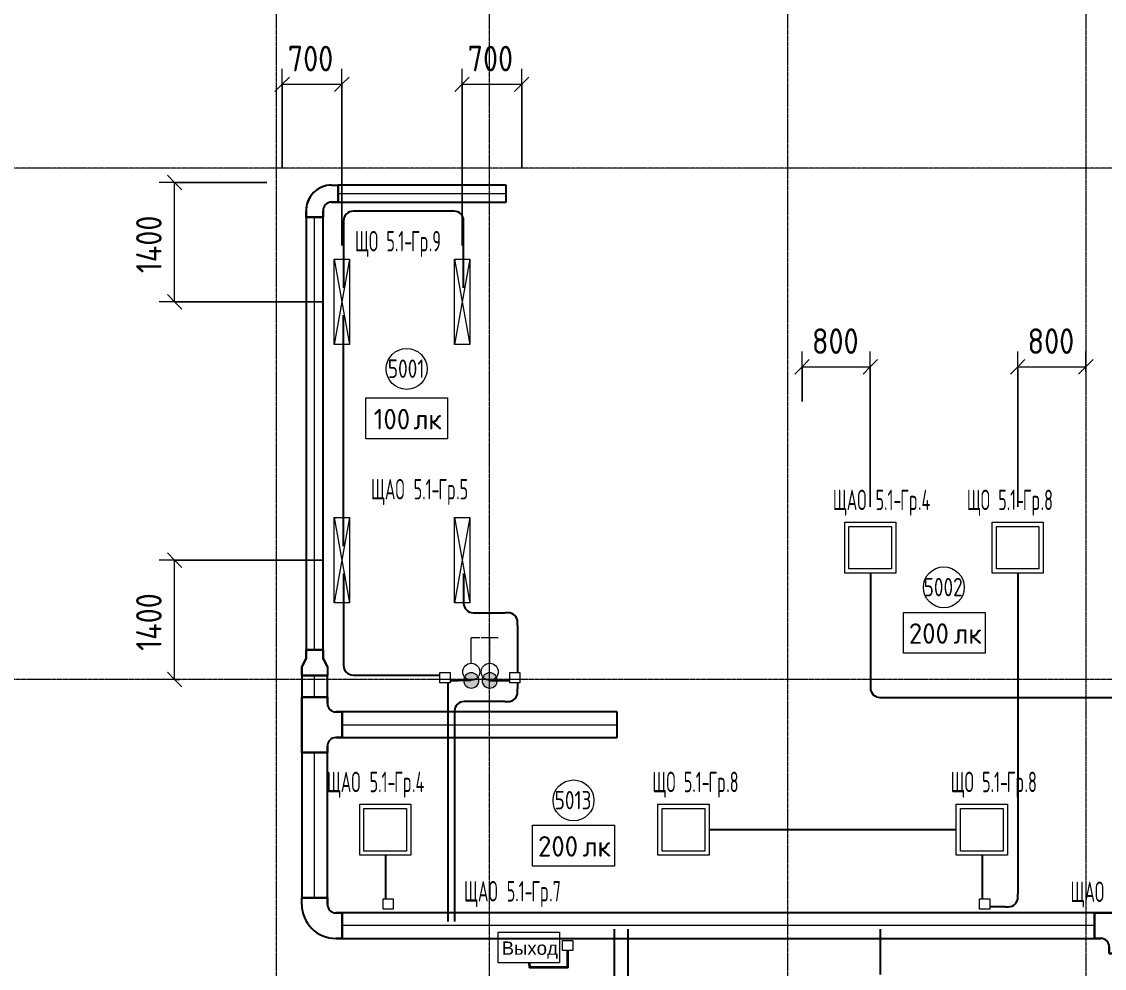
# Model space of a CAD drawing. Header units: millimetres. Extents: x -4730 to 98194, y -4296 to 93388.
# Drawn here: x 45513 to 58217, y 43113 to 54217 of the extents above; entities that cross this region are included whole.
import ezdxf

# ---------------------------------------------------------------- set-up
doc = ezdxf.new("R2010")
doc.units = ezdxf.units.MM
doc.linetypes.add('Линия сетки', pattern=[22.225, 12.7, -3.175, 3.175, -3.175])
doc.linetypes.add('Скрытая 0_75', pattern=[1.5, 0.75, -0.75])
for name, color, linetype, lineweight, true_color in [('Кабельные лотки', 5, 'Continuous', 25, 0x0000ff), ('Короба', 7, 'Continuous', 25, 0x008000), ('Опуск', 7, 'Скрытая 0_75', 18, 0x007f00), ('Соединительные детали кабельных лотков', 5, 'Continuous', 25, 0x0000ff), ('Соединительные детали коробов', 7, 'Continuous', 25, 0x008000), ('Типовые аннотации', 1, 'Continuous', 18, 0xff0000)]:
    doc.layers.add(name, color=color, linetype=linetype, lineweight=lineweight, true_color=true_color)
for name, color, linetype, lineweight in [('Марки помещений', 7, 'Continuous', 9), ('Марки силовых электроприборов', 7, 'Continuous', 9), ('Осевая линия', 7, 'Continuous', 18), ('Оси', 7, 'Continuous', 9), ('Провода', 7, 'Continuous', 35), ('Размеры', 7, 'Continuous', 9), ('Размеры-120', 7, 'Continuous', 9)]:
    doc.layers.add(name, color=color, linetype=linetype, lineweight=lineweight)
doc.styles.add('Arial', font='arial.ttf', dxfattribs={"height": 156})
doc.styles.add('GOST Common', font='GOST_Common.ttf', dxfattribs={"width": 0.6, "height": 240})
doc.styles.add('GOST Common_1', font='GOST_Common.ttf', dxfattribs={"width": 0.9, "height": 300})
doc.styles.add('GOST Common_2', font='GOST_Common.ttf', dxfattribs={"height": 240})
doc.styles.add('GOST Common_3', font='GOST_Common.ttf', dxfattribs={"width": 0.8, "height": 216})
doc.dimstyles.new('ADSK_Проверочный', dxfattribs={"dimscale": 304.8, "dimtxt": 301.714499, "dimasz": 0.556693, "dimexe": 0.590551, "dimexo": 0.590551, "dimgap": 0.19685, "dimtad": 1, "dimdec": 3, "dimrnd": 0.001, "dimdsep": 46, "dimtxsty": 'GOST Common_1', "dimblk1": 'OBLIQUE', "dimblk2": 'OBLIQUE', "dimsah": 1, "dimcen": 0.09, "dimazin": 0, "dimtfac": 1, "dimtdec": 4, "dimtix": 1, "dimtmove": 0, "dimatfit": 3, "dimfxl": 1, "dimtvp": 1, "dimtolj": 1, "dimtzin": 0, "dimarcsym": 2})

# ---------------------------------------------------------------- blocks, each defined once
blk = doc.blocks.new('M_Горизонтальный тройник для канального - Радиус 100 мм-2745902-Тех_ этаж')
at = {"layer": 'Соединительные детали кабельных лотков'}
for p, q in [((275, 150), (-275, 150)), ((-275, 150), (-275, -150)), ((-275, -150), (-275, 150)), ((-275, 150), (275, 150)), ((-275, 150), (-275, 150)), ((275, -150), (275, 150)), ((275, 150), (275, -150)), ((275, 150), (275, 150)), ((-275, -150), (-200, -150)), ((-200, -150), (-275, -150)), ((-275, -150), (-275, -150)), ((-100, -250), (-100, -325)), ((-100, -325), (-100, -250)), ((100, -325), (100, -250)), ((100, -250), (100, -325)), ((200, -150), (275, -150)), ((275, -150), (200, -150)), ((275, -150), (275, -150)), ((-100, -325), (100, -325)), ((100, -325), (-100, -325)), ((-100, -325), (-100, -325)), ((100, -325), (100, -325))]:
    blk.add_line(p, q, dxfattribs=at)
for centre, start, end in [((-200, -250), 0, 90), ((-200, -250), 0, 90), ((200, -250), 90, 180), ((200, -250), 90, 180)]:
    blk.add_arc(centre, 100, start, end, dxfattribs=at)
blk = doc.blocks.new('M_Горизонтальный изгиб-колено для канального - Стандартная-2475426-Тех_ этаж')
at = {"layer": 'Соединительные детали кабельных лотков'}
for p, q in [((-150, 250), (-150, 325)), ((150, 325), (-150, 325)), ((-150, 325), (150, 325)), ((-150, 325), (-150, 325)), ((-150, 325), (-150, 250)), ((150, 250), (150, 325)), ((150, 325), (150, 325)), ((150, 325), (150, 250)), ((-325, 150), (-325, 150)), ((-325, 150), (-325, -150)), ((-325, -150), (-325, 150)), ((-325, 150), (-250, 150)), ((-250, 150), (-325, 150)), ((-325, -150), (-325, -150)), ((-250, -150), (-325, -150)), ((-250, -150), (-325, -150))]:
    blk.add_line(p, q, dxfattribs=at)
for radius, end in [(100, 360), (400, 360), (100, 0), (400, 0)]:
    blk.add_arc((-250, 250), radius, 270, end, dxfattribs=at)
blk = doc.blocks.new('M_Переходный патрубок для канального - Стандартная-3210953-Тех_ этаж')
at = {"layer": 'Соединительные детали кабельных лотков'}
for p, q in [((0, 150), (0, 150)), ((0, 150), (0, -150)), ((0, -150), (0, 150)), ((0, 150), (100, 150)), ((100, 150), (0, 150)), ((100, 150), (100, 150)), ((100, 150), (200, 100)), ((200, 100), (100, 150)), ((200, 100), (300, 100)), ((200, 100), (200, 100)), ((300, 100), (200, 100)), ((300, -100), (300, 100)), ((300, 100), (300, -100)), ((300, 100), (300, 100)), ((100, -150), (200, -100)), ((200, -100), (100, -150)), ((200, -100), (300, -100)), ((200, -100), (200, -100)), ((300, -100), (200, -100)), ((300, -100), (300, -100)), ((0, -150), (0, -150)), ((100, -150), (0, -150)), ((100, -150), (0, -150)), ((100, -150), (100, -150))]:
    blk.add_line(p, q, dxfattribs=at)
blk = doc.blocks.new('M_Короб_ отвод - Плоский торец - ПВХ - Стандартная-V1-Тех_ этаж')
at = {"layer": 'Соединительные детали коробов'}
for p, q in [((0, 111.95), (0, 150.05)), ((-150.05, 0), (-111.95, 0))]:
    blk.add_line(p, q, dxfattribs=at)
blk.add_arc((-111.95, 111.95), 111.95, 270, 0, dxfattribs=at)
blk = doc.blocks.new('M_Короб_ отвод - Плоский торец - ПВХ - Стандартная-2386742-Тех_ этаж')
at = {"layer": 'Соединительные детали коробов'}
for p, q in [((45130, 82371.95), (45130, 82410.05)), ((45130, 82260), (45130, 82371.95)), ((45130, 82260), (45130, 82260))]:
    blk.add_line(p, q, dxfattribs=at)
blk = doc.blocks.new('M_Горизонтальный изгиб-колено для канального - Стандартная-2451758-Тех_ этаж')
at = {"layer": 'Соединительные детали кабельных лотков'}
for p, q in [((-100, 200), (-100, 275)), ((100, 275), (-100, 275)), ((-100, 275), (100, 275)), ((-100, 275), (-100, 275)), ((-100, 275), (-100, 200)), ((100, 200), (100, 275)), ((100, 275), (100, 275)), ((100, 275), (100, 200)), ((-275, 100), (-275, 100)), ((-275, 100), (-275, -100)), ((-275, -100), (-275, 100)), ((-275, 100), (-200, 100)), ((-200, 100), (-275, 100)), ((-275, -100), (-275, -100)), ((-200, -100), (-275, -100)), ((-200, -100), (-275, -100))]:
    blk.add_line(p, q, dxfattribs=at)
for radius, end in [(100, 360), (300, 360), (100, 0), (300, 0)]:
    blk.add_arc((-200, 200), radius, 270, end, dxfattribs=at)
blk = doc.blocks.new('M_Горизонтальный тройник для канального - Радиус 100 мм-2474834-Тех_ этаж')
at = {"layer": 'Соединительные детали кабельных лотков'}
for p, q in [((325, 150), (-325, 150)), ((-325, 150), (-325, -150)), ((-325, -150), (-325, 150)), ((-325, 150), (325, 150)), ((-325, 150), (-325, 150)), ((325, -150), (325, 150)), ((325, 150), (325, -150)), ((325, 150), (325, 150)), ((-325, -150), (-250, -150)), ((-250, -150), (-325, -150)), ((-325, -150), (-325, -150)), ((-150, -250), (-150, -325)), ((-150, -325), (-150, -250)), ((150, -325), (150, -250)), ((150, -250), (150, -325)), ((250, -150), (325, -150)), ((325, -150), (250, -150)), ((325, -150), (325, -150)), ((-150, -325), (150, -325)), ((150, -325), (-150, -325)), ((-150, -325), (-150, -325)), ((150, -325), (150, -325))]:
    blk.add_line(p, q, dxfattribs=at)
for centre, start, end in [((-250, -250), 0, 90), ((-250, -250), 0, 90), ((250, -250), 90, 180), ((250, -250), 90, 180)]:
    blk.add_arc(centre, 100, start, end, dxfattribs=at)
blk = doc.blocks.new('DIMBLOCK78-Тех_ этаж')
at = {"layer": 'Размеры-120'}
for p, q in [((50680, 51590), (50680, 53662)), ((51380, 52510), (51380, 53662)), ((50680, 53482), (50765, 53567)), ((51380, 53482), (51465, 53567)), ((50680, 53482), (50595, 53397)), ((50680, 53482), (51380, 53482)), ((50680, 53482), (50680, 51590)), ((51380, 53482), (51295, 53397)), ((51380, 53482), (51380, 52510))]:
    blk.add_line(p, q, dxfattribs=at)
at = {"layer": 'Размеры-120', "color": 0, "insert": (50746, 53934), "char_height": 300, "width": 681.16, "attachment_point": 1, "line_spacing_factor": 1.022761, "style": 'GOST Common_1'}
blk.add_mtext('700', dxfattribs=at)
blk = doc.blocks.new('_Oblique')
at = {"color": 0, "linetype": 'ByBlock', "lineweight": -2}
blk.add_line((-0.5, -0.5), (0.5, 0.5), dxfattribs=at)
blk = doc.blocks.new('DIMBLOCK79-Тех_ этаж')
at = {"layer": 'Размеры-120'}
for p, q in [((48570, 52510), (48570, 53662)), ((49270, 51590), (49270, 53662)), ((48570, 53482), (48655, 53567)), ((49270, 53482), (49355, 53567)), ((48570, 53482), (48485, 53397)), ((48570, 53482), (49270, 53482)), ((48570, 53482), (48570, 52510)), ((49270, 53482), (49185, 53397)), ((49270, 53482), (49270, 51590))]:
    blk.add_line(p, q, dxfattribs=at)
at = {"layer": 'Размеры-120', "color": 0, "insert": (48636, 53934), "char_height": 300, "width": 681.16, "attachment_point": 1, "line_spacing_factor": 1.022761, "style": 'GOST Common_1'}
blk.add_mtext('700', dxfattribs=at)
blk = doc.blocks.new('DIMBLOCK80-Тех_ этаж')
at = {"layer": 'Размеры-120'}
for p, q in [((47308, 52330), (47223, 52415)), ((48390, 52330), (47128, 52330)), ((47308, 50930), (47308, 52330)), ((47308, 52330), (47393, 52245)), ((47308, 52330), (48390, 52330)), ((47308, 50930), (47223, 51015)), ((49042, 50930), (47128, 50930)), ((47308, 50930), (47393, 50845)), ((47308, 50930), (49042, 50930))]:
    blk.add_line(p, q, dxfattribs=at)
at = {"layer": 'Размеры-120', "color": 0, "insert": (46856, 51267), "char_height": 300, "width": 871.39, "attachment_point": 1, "rotation": 90, "line_spacing_factor": 1.022761, "style": 'GOST Common_1'}
blk.add_mtext('1400', dxfattribs=at)
blk = doc.blocks.new('DIMBLOCK81-Тех_ этаж')
at = {"layer": 'Размеры-120'}
for p, q in [((49042, 47900), (47128, 47900)), ((47308, 47900), (47223, 47985)), ((47308, 46500), (47308, 47900)), ((47308, 47900), (47393, 47815)), ((47308, 47900), (49042, 47900)), ((47368, 46500), (47128, 46500)), ((47308, 46500), (47223, 46585)), ((47308, 46500), (47393, 46415)), ((47308, 46500), (47368, 46500))]:
    blk.add_line(p, q, dxfattribs=at)
at = {"layer": 'Размеры-120', "color": 0, "insert": (46856, 46837), "char_height": 300, "width": 871.39, "attachment_point": 1, "rotation": 90, "line_spacing_factor": 1.022761, "style": 'GOST Common_1'}
blk.add_mtext('1400', dxfattribs=at)
blk = doc.blocks.new('DIMBLOCK82-Тех_ этаж')
at = {"layer": 'Размеры-120'}
for p, q in [((54670, 49760), (54670, 50348)), ((55470, 48525), (55470, 50348)), ((54670, 50168), (54755, 50253)), ((55470, 50168), (55555, 50253)), ((54670, 50168), (54585, 50083)), ((54670, 50168), (55470, 50168)), ((54670, 50168), (54670, 49760)), ((55470, 50168), (55385, 50083)), ((55470, 50168), (55470, 48525))]:
    blk.add_line(p, q, dxfattribs=at)
at = {"layer": 'Размеры-120', "color": 0, "insert": (54786, 50620), "char_height": 300, "width": 681.16, "attachment_point": 1, "line_spacing_factor": 1.022761, "style": 'GOST Common_1'}
blk.add_mtext('800', dxfattribs=at)
blk = doc.blocks.new('DIMBLOCK83-Тех_ этаж')
at = {"layer": 'Размеры-120'}
for p, q in [((57200, 48525), (57200, 50348)), ((58000, 50108), (58000, 50348)), ((57200, 50168), (57285, 50253)), ((58000, 50168), (58085, 50253)), ((57200, 50168), (57115, 50083)), ((57200, 50168), (58000, 50168)), ((57200, 50168), (57200, 48525)), ((58000, 50168), (57915, 50083)), ((58000, 50168), (58000, 50108))]:
    blk.add_line(p, q, dxfattribs=at)
at = {"layer": 'Размеры-120', "color": 0, "insert": (57316, 50620), "char_height": 300, "width": 681.16, "attachment_point": 1, "line_spacing_factor": 1.022761, "style": 'GOST Common_1'}
blk.add_mtext('800', dxfattribs=at)
blk = doc.blocks.new('ADSK_Марка_Помещение_1_ГОСТ21-501-2011 - Номер-85995-Тех_ этаж')
at = {"layer": 'Марки помещений'}
blk.add_circle((0, 0), 2, dxfattribs=at)
blk = doc.blocks.new('Морка помещения_освещённость_ - Морка помещения_освещённость_-1484368-Тех_ этаж')
at = {"layer": 'Марки помещений', "color": 190, "true_color": 0x8000ff}
for p, q in [((-4, 0), (-4, 4)), ((-4, 4), (4, 4)), ((4, 4), (4, 0)), ((4, 0), (-4, 0))]:
    blk.add_line(p, q, dxfattribs=at)

msp = doc.modelspace()

# ---------------------------------------------------------------- hatches: boundary and pattern name
at = {"layer": 'Опуск', "linetype": 'Continuous'}
h = msp.add_hatch(color=256, dxfattribs=at)
edge = h.paths.add_edge_path(flags=0)
edge.add_arc((50789.0034, 46490), 90, 180, 360)
edge.add_arc((50789.0034, 46490), 90, 0, 180)
h = msp.add_hatch(color=256, dxfattribs=at)
edge = h.paths.add_edge_path(flags=0)
edge.add_arc((51005, 46490), 90, 180, 360)
edge.add_arc((51005, 46490), 90, 0, 180)

# ---------------------------------------------------------------- linework, layer by layer
at = {"layer": 'Кабельные лотки'}
for p, q in [((49225, 52100), (49225, 52300)), ((51200, 52300), (49225, 52300)), ((51200, 52100), (51200, 52300)), ((49225, 52100), (51200, 52100)), ((49050, 51925), (48850, 51925)), ((48850, 51925), (48850, 46848.0929)), ((49050, 46848.0929), (49050, 51925)), ((49050, 46848.0929), (48850, 46848.0929)), ((49100, 46548.0929), (48800, 46548.0929)), ((48800, 46548.0929), (48800, 46295.2285)), ((49100, 46295.2285), (49100, 46548.0929)), ((49100, 46295.2285), (48800, 46295.2285)), ((49275, 45820.2285), (49275, 46120.2285)), ((52500, 46120.2285), (49275, 46120.2285)), ((52500, 45820.2285), (52500, 46120.2285)), ((49275, 45820.2285), (52500, 45820.2285)), ((49100, 45645.2285), (48800, 45645.2285)), ((48800, 45645.2285), (48800, 43938.1437)), ((49100, 43938.1437), (49100, 45645.2285)), ((49100, 43938.1437), (48800, 43938.1437)), ((49275, 43763.1437), (49275, 43463.1437)), ((58099.3518, 43763.1437), (49275, 43763.1437)), ((58099.3518, 43763.1437), (58099.3518, 43463.1437)), ((49275, 43463.1437), (58099.3518, 43463.1437))]:
    msp.add_line(p, q, dxfattribs=at)
at = {"layer": 'Короба'}
for p, q in [((50549.1969, 51993.8269), (49439.2969, 51993.8269)), ((49289.2469, 51843.7769), (49289.2469, 51093.8269)), ((50699.2469, 51093.8269), (50699.2469, 51843.7769)), ((49289.2469, 48063.8269), (49289.2469, 50773.8269)), ((49289.2469, 47743.8269), (49289.2469, 46703.05)), ((50699.2469, 47743.8269), (50699.2469, 47433.8769)), ((55472.264, 47749.5345), (55472.264, 46439.5845)), ((57202.264, 47749.5345), (57202.264, 43985.0074)), ((50849.2969, 47283.8269), (51181.7351, 47283.8269)), ((51331.7851, 47133.7769), (51331.7851, 46581.5)), ((49439.2969, 46553), (50420.2851, 46553)), ((50511.7851, 46461.5), (50511.7851, 43661.5)), ((50540.2851, 46490), (50638.9534, 46490)), ((51155.05, 46490), (51240.2851, 46490)), ((51331.7851, 46461.5), (51331.7851, 46391.55)), ((55622.314, 46289.5345), (58949.95, 46289.5345)), ((51181.7351, 46241.5), (50741.8351, 46241.5)), ((50591.7851, 46091.45), (50591.7851, 43661.5)), ((56483.9216, 44738.6881), (53578.9216, 44738.6881)), ((49781.4216, 44441.1881), (49781.4216, 43926.4574)), ((56781.4216, 44441.1881), (56781.4216, 43926.4574)), ((57052.214, 43834.9574), (56872.9216, 43834.9574)), ((52467.8847, 40813.7539), (52467.8847, 43573.7539)), ((52627.8847, 40813.7539), (52627.8847, 43573.7539)), ((55589.5472, 43038.5), (55589.5472, 43573.7539))]:
    msp.add_line(p, q, dxfattribs=at)
at = {"layer": 'Опуск', "linetype": 'Continuous'}
for centre, start, end in [((50789.0034, 46490), 0, 180), ((51005, 46490), 0, 180), ((50789.0034, 46490), 180, 0), ((51005, 46490), 180, 0)]:
    msp.add_arc(centre, 90, start, end, dxfattribs=at)
at = {"layer": 'Осевая линия'}
for p, q in [((49225, 52200), (51200, 52200)), ((48950, 46848.0929), (48950, 51925)), ((48950, 46295.2285), (48950, 46548.0929)), ((49275, 45970.2285), (52500, 45970.2285)), ((48950, 43938.1437), (48950, 45645.2285)), ((58099.3518, 43613.1437), (49275, 43613.1437))]:
    msp.add_line(p, q, dxfattribs=at)
at = {"layer": 'Оси', "linetype": 'Линия сетки'}
for p, q in [((48500, 93388.3703), (48500, -3096.3487)), ((51000, 93388.3703), (51000, -3096.3487)), ((54500, 93388.3703), (54500, -3096.3487)), ((58000, 93388.3703), (58000, -3096.3487)), ((98194.2682, 52500), (-3530.0173, 52500)), ((98194.2682, 46500), (-3530.0173, 46500))]:
    msp.add_line(p, q, dxfattribs=at)
at = {"layer": 'Провода', "flags": 128}
msp.add_lwpolyline([(51468.8543, 43178.2548), (51470, 43125), (51919.9952, 43125), (51919.9989, 43320)], dxfattribs=at)
at = {"layer": 'Типовые аннотации', "color": 5, "true_color": 0x0000ff}
for p, q in [((49180, 51430), (49360, 51430)), ((49180, 50430), (49180, 51430)), ((49360, 51430), (49180, 50430)), ((49180, 51430), (49360, 50430)), ((49360, 51430), (49360, 50430)), ((50590, 51430), (50770, 51430)), ((50590, 50430), (50590, 51430)), ((50770, 51430), (50590, 50430)), ((50590, 51430), (50770, 50430)), ((50770, 51430), (50770, 50430)), ((49360, 50430), (49180, 50430)), ((50770, 50430), (50590, 50430)), ((49180, 48400), (49360, 48400)), ((49180, 47400), (49180, 48400)), ((49360, 48400), (49180, 47400)), ((49180, 48400), (49360, 47400)), ((49360, 48400), (49360, 47400)), ((56900, 48347.0345), (57500, 48347.0345)), ((56900, 47747.0345), (56900, 48347.0345)), ((56950, 48297.0345), (57450, 48297.0345)), ((56950, 47797.0345), (56950, 48297.0345)), ((57450, 48297.0345), (57450, 47797.0345)), ((57500, 48347.0345), (57500, 47747.0345)), ((57450, 47797.0345), (56950, 47797.0345)), ((57500, 47747.0345), (56900, 47747.0345)), ((49360, 47400), (49180, 47400)), ((50789.0034, 46690.6433), (50789.0034, 46990.6433)), ((50889.0034, 46990.6433), (50789.0034, 46990.6433)), ((52979.1577, 45038.6881), (53579.1577, 45038.6881)), ((52979.1577, 44438.6881), (52979.1577, 45038.6881)), ((53029.1577, 44988.6881), (53529.1577, 44988.6881)), ((53029.1577, 44488.6881), (53029.1577, 44988.6881)), ((53529.1577, 44988.6881), (53529.1577, 44488.6881)), ((53579.1577, 45038.6881), (53579.1577, 44438.6881)), ((56479.1577, 45038.6881), (57079.1577, 45038.6881)), ((56479.1577, 44438.6881), (56479.1577, 45038.6881)), ((56529.1577, 44988.6881), (57029.1577, 44988.6881)), ((56529.1577, 44488.6881), (56529.1577, 44988.6881)), ((57029.1577, 44988.6881), (57029.1577, 44488.6881)), ((57079.1577, 45038.6881), (57079.1577, 44438.6881)), ((53529.1577, 44488.6881), (53029.1577, 44488.6881)), ((57029.1577, 44488.6881), (56529.1577, 44488.6881)), ((53579.1577, 44438.6881), (52979.1577, 44438.6881)), ((57079.1577, 44438.6881), (56479.1577, 44438.6881))]:
    msp.add_line(p, q, dxfattribs=at)
at = {"layer": 'Типовые аннотации'}
for p, q in [((50590, 48400), (50770, 48400)), ((50590, 47400), (50590, 48400)), ((50770, 48400), (50590, 47400)), ((50590, 48400), (50770, 47400)), ((50770, 48400), (50770, 47400)), ((55170, 48347.0345), (55770, 48347.0345)), ((55170, 47747.0345), (55170, 48347.0345)), ((55220, 48297.0345), (55720, 48297.0345)), ((55220, 47797.0345), (55220, 48297.0345)), ((55720, 48297.0345), (55720, 47797.0345)), ((55770, 48347.0345), (55770, 47747.0345)), ((55720, 47797.0345), (55220, 47797.0345)), ((55770, 47747.0345), (55170, 47747.0345)), ((50770, 47400), (50590, 47400)), ((51105, 46990.6433), (50905, 46990.6433)), ((51005, 46690.6433), (51005, 46990.6433)), ((51240.2851, 46581.5), (51360.2851, 46581.5)), ((51240.2851, 46461.5), (51240.2851, 46581.5)), ((51360.2851, 46581.5), (51360.2851, 46461.5)), ((51360.2851, 46461.5), (51240.2851, 46461.5)), ((49479.1577, 45038.6881), (50079.1577, 45038.6881)), ((49479.1577, 44438.6881), (49479.1577, 45038.6881)), ((49529.1577, 44988.6881), (50029.1577, 44988.6881)), ((49529.1577, 44488.6881), (49529.1577, 44988.6881)), ((50029.1577, 44988.6881), (50029.1577, 44488.6881)), ((50079.1577, 45038.6881), (50079.1577, 44438.6881)), ((50029.1577, 44488.6881), (49529.1577, 44488.6881)), ((50079.1577, 44438.6881), (49479.1577, 44438.6881)), ((49752.9216, 43926.4574), (49872.9216, 43926.4574)), ((49752.9216, 43806.4574), (49752.9216, 43926.4574)), ((49872.9216, 43926.4574), (49872.9216, 43806.4574)), ((49872.9216, 43806.4574), (49752.9216, 43806.4574)), ((51860, 43440), (51980, 43440)), ((51860, 43320), (51860, 43440)), ((51980, 43320), (51860, 43320)), ((51980, 43440), (51980, 43320))]:
    msp.add_line(p, q, dxfattribs=at)
at = {"layer": 'Типовые аннотации', "color": 16, "true_color": 0x800000}
for p, q in [((50420.2851, 46581.5), (50540.2851, 46581.5)), ((50420.2851, 46461.5), (50420.2851, 46581.5)), ((50540.2851, 46581.5), (50540.2851, 46461.5)), ((50540.2851, 46461.5), (50420.2851, 46461.5)), ((56752.9216, 43926.4574), (56872.9216, 43926.4574)), ((56752.9216, 43806.4574), (56752.9216, 43926.4574)), ((56872.9216, 43926.4574), (56872.9216, 43806.4574)), ((56872.9216, 43806.4574), (56752.9216, 43806.4574))]:
    msp.add_line(p, q, dxfattribs=at)
at = {"layer": 'Типовые аннотации', "color": 96, "true_color": 0x008000}
for p, q in [((51104.9821, 43178.2548), (51104.9821, 43538.2548)), ((51104.9821, 43538.2548), (51824.9821, 43538.2548)), ((51824.9821, 43538.2548), (51824.9821, 43178.2548)), ((51824.9821, 43178.2548), (51104.9821, 43178.2548))]:
    msp.add_line(p, q, dxfattribs=at)
at = {"layer": 'Типовые аннотации', "color": 5, "true_color": 0x0000ff}
msp.add_circle((50789.0034, 46590.6433), 100, dxfattribs=at)
at = {"layer": 'Типовые аннотации'}
msp.add_circle((51005, 46590.6433), 100, dxfattribs=at)

# ---------------------------------------------------------------- block references
at = {"layer": 'Марки помещений', "xscale": 120, "yscale": 120, "zscale": 120}
for p in [(50030.9156, 50143.7361), (56333.4052, 47581.7039), (51987.9814, 45082.2823)]:
    msp.add_blockref('ADSK_Марка_Помещение_1_ГОСТ21-501-2011 - Номер-85995-Тех_ этаж', p, dxfattribs=at)
at = {"layer": 'Марки помещений', "color": 190, "true_color": 0x8000ff, "xscale": 120, "yscale": 120, "zscale": 120}
for p in [(50030.9156, 49323.3424), (56339.2472, 46807.9097), (51987.9814, 44311.7079)]:
    msp.add_blockref('Морка помещения_освещённость_ - Морка помещения_освещённость_-1484368-Тех_ этаж', p, dxfattribs=at)
at = {"layer": 'Соединительные детали кабельных лотков'}
for name, p, rotation in [('M_Горизонтальный изгиб-колено для канального - Стандартная-2451758-Тех_ этаж', (48950, 52200), 180), ('M_Горизонтальный изгиб-колено для канального - Стандартная-2451758-Тех_ этаж', (48950, 52200), 180), ('M_Переходный патрубок для канального - Стандартная-3210953-Тех_ этаж', (48950, 46548.0929), 90), ('M_Переходный патрубок для канального - Стандартная-3210953-Тех_ этаж', (48950, 46548.0929), 90), ('M_Горизонтальный тройник для канального - Радиус 100 мм-2474834-Тех_ этаж', (48950, 45970.2285), 90), ('M_Горизонтальный тройник для канального - Радиус 100 мм-2474834-Тех_ этаж', (48950, 45970.2285), 90), ('M_Горизонтальный изгиб-колено для канального - Стандартная-2475426-Тех_ этаж', (48950, 43613.1437), 270), ('M_Горизонтальный изгиб-колено для канального - Стандартная-2475426-Тех_ этаж', (48950, 43613.1437), 270)]:
    msp.add_blockref(name, p, dxfattribs=dict(at, rotation=rotation))
msp.add_blockref('M_Горизонтальный тройник для канального - Радиус 100 мм-2745902-Тех_ этаж', (58374.3518, 43613.1437), dxfattribs=at)
msp.add_blockref('M_Горизонтальный тройник для канального - Радиус 100 мм-2745902-Тех_ этаж', (58374.3518, 43613.1437), dxfattribs=at)
at = {"layer": 'Соединительные детали коробов', "extrusion": (0, 3.7037e-05, 1), "rotation": 180}
msp.add_blockref('M_Короб_ отвод - Плоский торец - ПВХ - Стандартная-V1-Тех_ этаж', (49289.2469, 51993.1553), dxfattribs=at)
at = {"layer": 'Соединительные детали коробов'}
for name, p, rotation in [('M_Короб_ отвод - Плоский торец - ПВХ - Стандартная-V1-Тех_ этаж', (50699.2469, 51993.8269), 90), ('M_Короб_ отвод - Плоский торец - ПВХ - Стандартная-V1-Тех_ этаж', (50699.2469, 47283.8269), 270), ('M_Короб_ отвод - Плоский торец - ПВХ - Стандартная-V1-Тех_ этаж', (51331.7851, 47283.8269), 90), ('M_Короб_ отвод - Плоский торец - ПВХ - Стандартная-V1-Тех_ этаж', (49289.2469, 46553), 270), ('M_Короб_ отвод - Плоский торец - ПВХ - Стандартная-2386742-Тех_ этаж', (133049.0034, 1360), 90), ('M_Короб_ отвод - Плоский торец - ПВХ - Стандартная-2386742-Тех_ этаж', (-31255, 91620), 270), ('M_Короб_ отвод - Плоский торец - ПВХ - Стандартная-V1-Тех_ этаж', (55472.264, 46289.5345), 270), ('M_Короб_ отвод - Плоский торец - ПВХ - Стандартная-V1-Тех_ этаж', (50591.7851, 46241.5), 180)]:
    msp.add_blockref(name, p, dxfattribs=dict(at, rotation=rotation))
for p in [(51331.7851, 46241.5), (57202.264, 43834.9574)]:
    msp.add_blockref('M_Короб_ отвод - Плоский торец - ПВХ - Стандартная-V1-Тех_ этаж', p, dxfattribs=at)

# ---------------------------------------------------------------- texts
at = {"layer": 'Марки помещений', "char_height": 216, "attachment_point": 1, "style": 'GOST Common_3'}
for s, insert, width in [('5001', (49809.7997, 50254.5233), 546.4302), ('5002', (56096.4493, 47692.4911), 584.9112), ('5013', (51766.8655, 45193.0695), 546.4302)]:
    msp.add_mtext(s, dxfattribs=dict(at, insert=insert, width=width))
at = {"layer": 'Марки помещений', "color": 190, "true_color": 0x8000ff, "char_height": 240, "attachment_point": 1, "style": 'GOST Common_2'}
for s, insert, width in [('100', (49643.0317, 49675.0543), 567.59475), ('лк', (50111.3442, 49675.0543), 413.67075), ('200', (55923.1634, 47159.6217), 634.9365), ('лк', (56447.0384, 47159.6217), 413.67075), ('200', (51571.8975, 44663.4198), 634.9365), ('лк', (52095.7725, 44663.4198), 413.67075)]:
    msp.add_mtext(s, dxfattribs=dict(at, insert=insert, width=width))
at = {"layer": 'Марки силовых электроприборов', "char_height": 240, "attachment_point": 1, "style": 'GOST Common'}
for s, insert, width in [('ЩО', (49424.3538, 51762.1566), 340.55685), (' 5.1-', (49705.3413, 51762.1566), 455.99985), ('Гр', (50081.5788, 51762.1566), 253.9746), ('.9', (50291.1288, 51762.1566), 178.93665), ('ЩАО', (49611.3182, 48852.7794), 502.17705), (' 5.1-', (50025.6557, 48852.7794), 455.99985), ('Гр', (50401.8932, 48852.7794), 253.9746), ('.5', (50611.4432, 48852.7794), 178.93665), ('ЩАО', (55030.8053, 48727.2169), 502.17705), (' 5.1-', (55445.1428, 48727.2169), 455.99985), ('Гр', (55821.3803, 48727.2169), 253.9746), ('.4', (56030.9303, 48727.2169), 196.2531), ('ЩО', (56602.8465, 48727.2169), 340.55685), (' 5.1-', (56883.834, 48727.2169), 455.99985), ('Гр', (57260.0715, 48727.2169), 253.9746), ('.8', (57469.6215, 48727.2169), 178.93665), ('ЩАО', (49093.8968, 45418.8705), 502.17705), (' 5.1-', (49508.2343, 45418.8705), 455.99985), ('Гр', (49884.4718, 45418.8705), 253.9746), ('.4', (50094.0218, 45418.8705), 196.2531), ('ЩО', (52913.763, 45418.8705), 340.55685), (' 5.1-', (53194.7505, 45418.8705), 455.99985), ('Гр', (53570.988, 45418.8705), 253.9746), ('.8', (53780.538, 45418.8705), 178.93665), ('ЩО', (56413.763, 45418.8705), 340.55685), (' 5.1-', (56694.7505, 45418.8705), 455.99985), ('Гр', (57070.988, 45418.8705), 253.9746), ('.8', (57280.538, 45418.8705), 178.93665), ('ЩАО', (50703.1409, 44136.4089), 502.17705), (' 5.1-', (51117.4784, 44136.4089), 455.99985), ('Гр', (51493.7159, 44136.4089), 253.9746), ('.7', (51703.2659, 44136.4089), 178.93665), ('ЩАО', (57819.4326, 44130.4765), 502.17705)]:
    msp.add_mtext(s, dxfattribs=dict(at, insert=insert, width=width))
at = {"layer": 'Типовые аннотации', "color": 96, "lineweight": 9, "true_color": 0x008000, "insert": (51145.125, 43427.4194), "char_height": 156, "width": 769.62, "attachment_point": 1, "style": 'Arial'}
msp.add_mtext('Выход', dxfattribs=at)

# ---------------------------------------------------------------- dimensions: what is measured, and where the dimension line sits
at = {"layer": 'Размеры'}
for base, p1, p2, override, picture, middle in [((49270, 53482.0853), (48570, 52330), (49270, 51410.3269), {"dimpost": '<>', "dimfxl": 1155.767543}, 'DIMBLOCK79-Тех_ этаж', (48920, 53692.0853)), ((51380, 53482.0853), (50680, 51410.3269), (51380, 52330), {"dimpost": '<>', "dimfxl": 1155.767543}, 'DIMBLOCK78-Тех_ этаж', (51030, 53692.0853)), ((55470, 50168.0664), (54670, 49580), (55470, 48344.5345), {"dimpost": '<>', "dimfxl": 1471.861104}, 'DIMBLOCK82-Тех_ этаж', (55070, 50378.0664)), ((58000, 50168.0664), (57200, 48344.5345), (58000, 50288.0483), {"dimpost": '<>', "dimfxl": 2101.724516}, 'DIMBLOCK83-Тех_ этаж', (57600, 50378.0664))]:
    dim = msp.add_linear_dim(base=base, p1=p1, p2=p2, dimstyle='ADSK_Проверочный', override=override, dxfattribs=at)
    dim.commit()
    dim.dimension.update_dxf_attribs({"geometry": picture, "text_midpoint": middle})
for base, p1, p2, override, picture, middle in [((47307.8001, 52330), (49222, 50930), (48570, 52330), {"dimpost": '<>', "dimfxl": 1544.378192}, 'DIMBLOCK80-Тех_ этаж', (47097.8001, 51630)), ((47307.8001, 47900), (47187.8182, 46500), (49222, 47900), {"dimpost": '<>', "dimfxl": 2469.391756}, 'DIMBLOCK81-Тех_ этаж', (47097.8001, 47200))]:
    dim = msp.add_linear_dim(base=base, p1=p1, p2=p2, angle=90, dimstyle='ADSK_Проверочный', override=override, dxfattribs=at)
    dim.commit()
    dim.dimension.update_dxf_attribs({"geometry": picture, "text_midpoint": middle})

doc.saveas('drawing.dxf')
